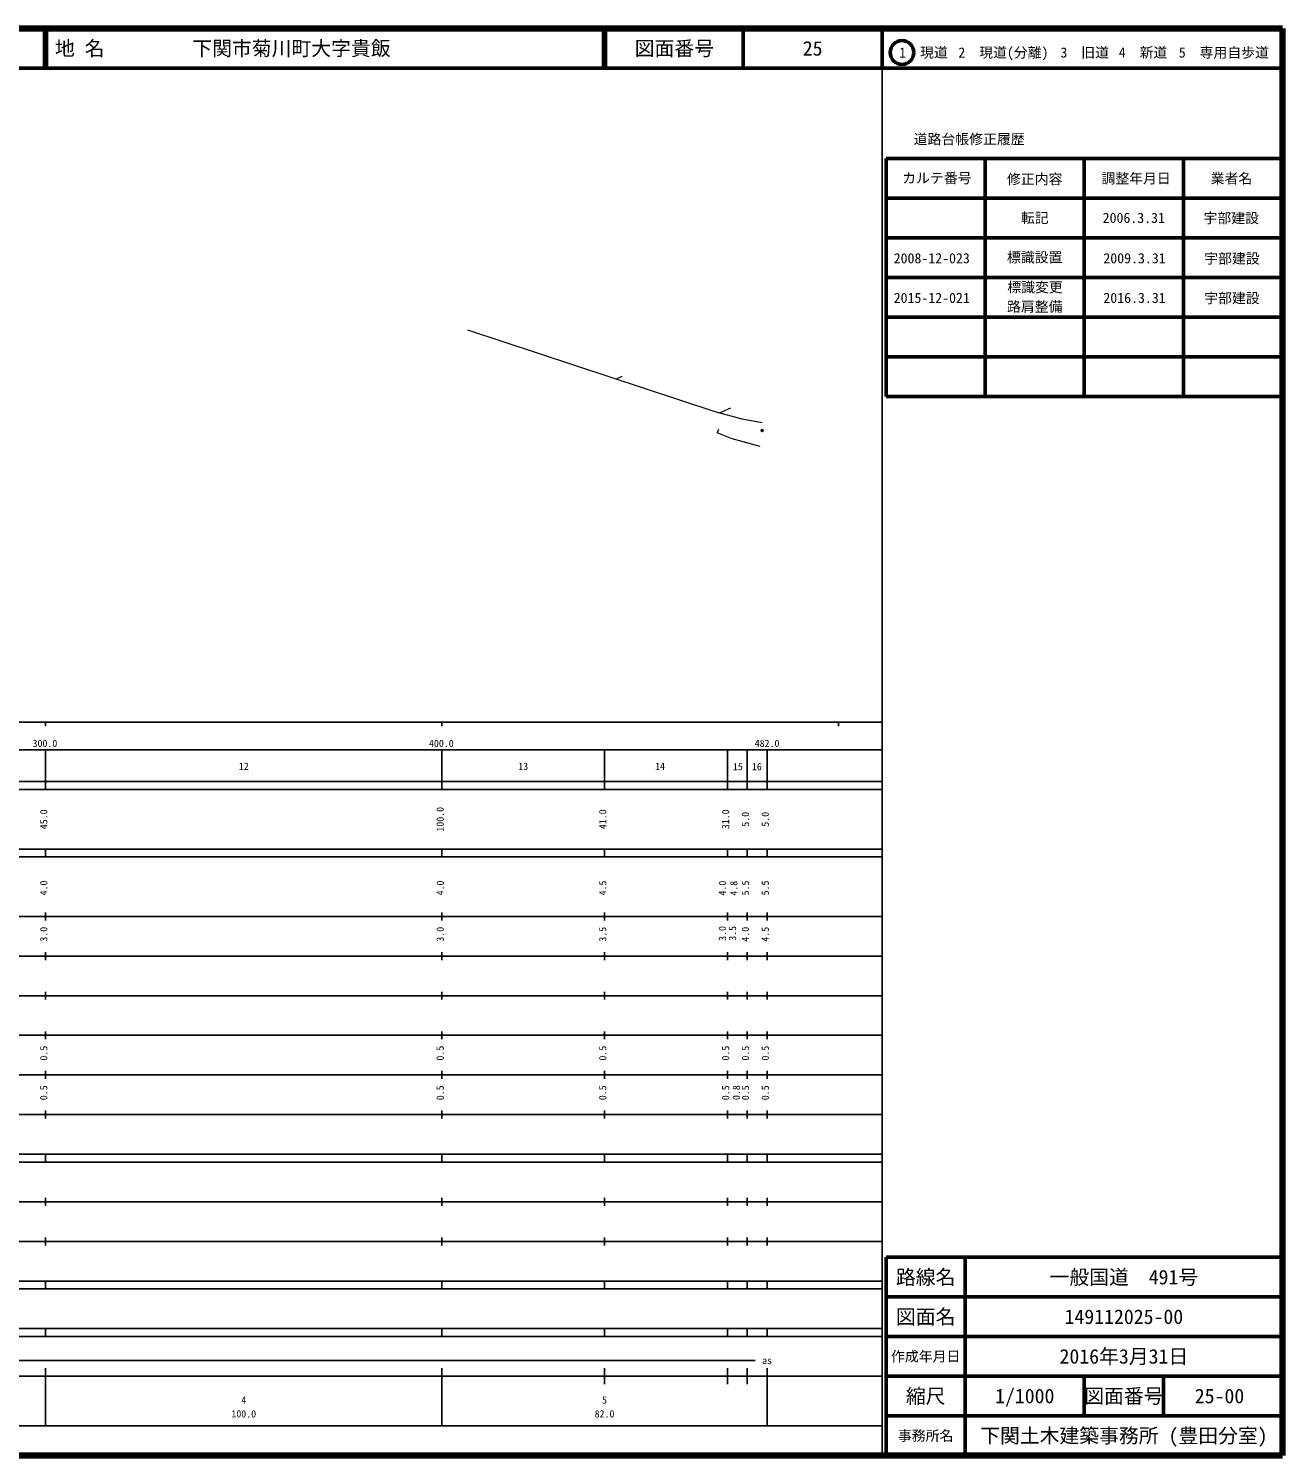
# Model space of a CAD drawing. Units: millimetres on the paper, with parts at other scales. Extents: x 40 to 680, y 20 to 380.
# Drawn here: x 363.7 to 680, y 20 to 380 of the extents above; entities that cross this region are included whole.
import ezdxf
from ezdxf.enums import TextEntityAlignment as Align

# ---------------------------------------------------------------- set-up
doc = ezdxf.new("R2010")
doc.units = ezdxf.units.MM
doc.header["$PDMODE"] = 32
doc.header["$PDSIZE"] = 0.5
for name, color, linetype, lineweight in [('M-BGD', 7, 'Continuous', 13), ('M-BMK-SRVR', 7, 'Continuous', 25), ('M-TTL', 2, 'Continuous', 140), ('M-TTL-FRAM', 2, 'Continuous', 50), ('M-TTL-LINE', 7, 'Continuous', 50)]:
    doc.layers.add(name, color=color, linetype=linetype, lineweight=lineweight)
doc.layers.add('M-BMK', color=6, linetype='Continuous')
doc.layers.add('M-TTL-TXT', color=7, linetype='Continuous')
doc.styles.add('ＭＳ ゴシック', font='')
doc.styles.get('ＭＳ ゴシック').set_extended_font_data('MS Gothic')

msp = doc.modelspace()

# ---------------------------------------------------------------- linework, layer by layer
at = {"layer": 'M-BGD'}
for p, q in [((536.911, 283.319), (474.478, 303.906)), ((513.399, 292.242), (511.928, 291.57)), ((543.717, 281.428), (536.911, 283.319)), ((540.792, 284.217), (537.935, 282.957)), ((548.775, 280.506), (543.717, 281.428)), ((537.731, 278.836), (537.397, 277.995)), ((541.181, 276.455), (537.397, 277.995)), ((548.288, 274.545), (541.181, 276.455))]:
    msp.add_line(p, q, dxfattribs=at)
at = {"layer": 'M-BMK'}
msp.add_point((548.755, 278.571), dxfattribs=at)
at = {"layer": 'M-BMK-SRVR'}
for p, q in [((579, 20), (579, 370)), ((40, 205), (579, 205)), ((368, 205), (368, 204)), ((468, 205), (468, 204)), ((568, 205), (568, 204)), ((68, 198), (579, 198)), ((368, 188), (368, 198)), ((468, 188), (468, 198)), ((509, 188), (509, 198)), ((540, 188), (540, 198)), ((545, 188), (545, 198)), ((550, 188), (550, 198)), ((40, 190), (579, 190)), ((40, 188), (579, 188)), ((40, 173), (579, 173)), ((368, 171), (368, 173)), ((468, 171), (468, 173)), ((509, 171), (509, 173)), ((540, 171), (540, 173)), ((545, 171), (545, 173)), ((550, 171), (550, 173)), ((40, 171), (579, 171)), ((40, 156), (579, 156)), ((368, 155), (368, 157)), ((468, 155), (468, 157)), ((509, 155), (509, 157)), ((540, 155), (540, 157)), ((545, 155), (545, 157)), ((550, 155), (550, 157)), ((46, 146), (579, 146)), ((368, 145), (368, 147)), ((468, 145), (468, 147)), ((509, 145), (509, 147)), ((540, 145), (540, 147)), ((545, 145), (545, 147)), ((550, 145), (550, 147)), ((368, 135), (368, 137)), ((468, 135), (468, 137)), ((509, 135), (509, 137)), ((540, 135), (540, 137)), ((545, 135), (545, 137)), ((550, 135), (550, 137)), ((52, 136), (579, 136)), ((46, 126), (579, 126)), ((368, 125), (368, 127)), ((468, 125), (468, 127)), ((509, 125), (509, 127)), ((540, 125), (540, 127)), ((545, 125), (545, 127)), ((550, 125), (550, 127)), ((52, 116), (579, 116)), ((368, 115), (368, 117)), ((468, 115), (468, 117)), ((509, 115), (509, 117)), ((540, 115), (540, 117)), ((545, 115), (545, 117)), ((550, 115), (550, 117)), ((46, 106), (579, 106)), ((368, 105), (368, 107)), ((468, 105), (468, 107)), ((509, 105), (509, 107)), ((540, 105), (540, 107)), ((545, 105), (545, 107)), ((550, 105), (550, 107)), ((40, 96), (579, 96)), ((40, 94), (579, 94)), ((368, 94), (368, 96)), ((468, 94), (468, 96)), ((509, 94), (509, 96)), ((540, 94), (540, 96)), ((545, 94), (545, 96)), ((550, 94), (550, 96)), ((49, 84), (579, 84)), ((368, 83), (368, 85)), ((468, 83), (468, 85)), ((509, 83), (509, 85)), ((540, 83), (540, 85)), ((545, 83), (545, 85)), ((550, 83), (550, 85)), ((40, 74), (579, 74)), ((368, 73), (368, 75)), ((468, 73), (468, 75)), ((509, 73), (509, 75)), ((540, 73), (540, 75)), ((545, 73), (545, 75)), ((550, 73), (550, 75)), ((40, 64), (579, 64)), ((40, 62), (579, 62)), ((368, 62), (368, 64)), ((468, 62), (468, 64)), ((509, 62), (509, 64)), ((540, 62), (540, 64)), ((545, 62), (545, 64)), ((550, 62), (550, 64)), ((40, 52), (579, 52)), ((368, 50), (368, 52)), ((468, 50), (468, 52)), ((509, 50), (509, 52)), ((540, 50), (540, 52)), ((545, 50), (545, 52)), ((550, 50), (550, 52)), ((40, 50), (579, 50)), ((175.5, 44), (547, 44)), ((40, 40), (579, 40)), ((368, 27.5), (368, 42)), ((468, 27.5), (468, 42)), ((509, 38), (509, 42)), ((540, 38), (540, 42)), ((545, 38), (545, 42)), ((550, 27.5), (550, 42)), ((68, 27.5), (579, 27.5))]:
    msp.add_line(p, q, dxfattribs=at)
at = {"layer": 'M-TTL'}
for p, q in [((680, 380), (40, 380)), ((680, 20), (680, 380)), ((40, 20), (680, 20))]:
    msp.add_line(p, q, dxfattribs=at)
at = {"layer": 'M-TTL-FRAM'}
for p, q in [((580, 347.197), (580, 287.197)), ((580, 347.197), (680, 347.197)), ((580, 287.197), (680, 287.197)), ((680, 70), (580, 70)), ((580, 70), (580, 20))]:
    msp.add_line(p, q, dxfattribs=at)
at = {"layer": 'M-TTL-LINE'}
for p, q in [((367.75, 380), (367.75, 370)), ((368.25, 380), (368.25, 370)), ((508.747, 380), (508.747, 370)), ((509.247, 380), (509.247, 370)), ((543.997, 380), (543.997, 370)), ((579, 380), (579, 370)), ((40, 370), (680, 370)), ((605, 347.197), (605, 287.197)), ((630, 347.197), (630, 287.197)), ((655, 347.197), (655, 287.197)), ((580, 337.197), (680, 337.197)), ((580, 327.197), (680, 327.197)), ((580, 317.197), (680, 317.197)), ((580, 307.197), (680, 307.197)), ((580, 297.197), (680, 297.197)), ((600, 70), (600, 20)), ((680, 60), (580, 60)), ((680, 50), (580, 50)), ((680, 40), (580, 40)), ((630, 40), (630, 30)), ((650, 40), (650, 30)), ((680, 30), (580, 30))]:
    msp.add_line(p, q, dxfattribs=at)
msp.add_circle((584.031, 373.958), 3, dxfattribs=at)

# ---------------------------------------------------------------- texts
at = {"layer": 'M-BMK-SRVR', "style": 'ＭＳ ゴシック'}
for s, p in [('300.0', (367.844, 198.195)), ('400.0', (467.844, 198.195)), ('482.0', (550, 198.195)), ('12', (418, 192.405)), ('13', (488.5, 192.405)), ('14', (523, 192.405)), ('15', (542.638, 192.327)), ('16', (547.417, 192.327)), ('as', (550, 42.5)), ('4', (418, 32.523)), ('5', (509, 32.523)), ('100.0', (418, 29.033)), ('82.0', (509, 29.033))]:
    msp.add_text(s, height=1.833, dxfattribs=at).set_placement(p, align=Align.BOTTOM_CENTER)
for s, p in [('45.0', (369, 180.5)), ('100.0', (469, 180.5)), ('41.0', (510, 180.5)), ('31.0', (541, 180.5)), ('5.0', (546, 180.5)), ('5.0', (551, 180.5)), ('4.0', (369, 163.174)), ('4.0', (469, 163.174)), ('4.5', (510, 163.174)), ('4.0', (540.191, 163.138)), ('4.8', (543.072, 163.102)), ('5.5', (546, 163.174)), ('5.5', (551, 163.174)), ('3.0', (369, 151.5)), ('3.0', (469, 151.5)), ('3.5', (510, 151.5)), ('3.0', (540.191, 151.7)), ('3.5', (542.736, 151.732)), ('4.0', (546, 151.5)), ('4.5', (551, 151.5)), ('0.5', (369, 121.5)), ('0.5', (469, 121.5)), ('0.5', (510, 121.5)), ('0.5', (541, 121.5)), ('0.5', (546, 121.5)), ('0.5', (551, 121.5)), ('0.5', (369, 111.5)), ('0.5', (469, 111.5)), ('0.5', (510, 111.5)), ('0.5', (541, 111.5)), ('0.8', (543.721, 111.535)), ('0.5', (546, 111.5)), ('0.5', (551, 111.5))]:
    msp.add_text(s, height=1.833, rotation=90, dxfattribs=at).set_placement(p, align=Align.BOTTOM_CENTER)
at = {"layer": 'M-TTL-TXT', "style": 'ＭＳ ゴシック'}
for s, p in [('地 名', (370.38, 375)), ('下関市菊川町大字貴飯', (405.024, 375))]:
    msp.add_text(s, height=3.666, dxfattribs=at).set_placement(p, align=Align.MIDDLE_LEFT)
for s, height, p in [('図面番号', 3.666, (526.622, 375)), ('25', 3.666, (561.497, 375)), ('1\u3000現道', 2.566, (589.448, 373.958)), ('2\u3000現道(分離)', 2.566, (609.619, 373.958)), ('3\u3000旧道', 2.566, (630.121, 373.958)), ('4\u3000新道', 2.566, (644.824, 373.958)), ('5\u3000専用自歩道', 2.566, (665.228, 373.958)), ('道路台帳修正履歴', 2.566, (600.968, 352.113)), ('カルテ番号', 2.566, (592.839, 342.277)), ('修正内容', 2.566, (617.509, 342.023)), ('調整年月日', 2.566, (643.089, 342.197)), ('業者名', 2.566, (667.134, 342.197)), ('転記', 2.566, (617.5, 332.245)), ('2006.3.31', 2.566, (642.5, 332.245)), ('宇部建設', 2.566, (667.077, 332.189)), ('2008-12-023', 2.566, (591.54, 322.047)), ('標識設置', 2.566, (617.5, 322.283)), ('2009.3.31', 2.566, (642.685, 322.047)), ('宇部建設', 2.566, (667.262, 321.99)), ('2015-12-021', 2.566, (591.54, 312.047)), ('標識変更', 2.566, (617.59, 314.75)), ('2016.3.31', 2.566, (642.685, 312.047)), ('宇部建設', 2.566, (667.262, 311.99)), ('路肩整備', 2.566, (617.512, 309.844)), ('路線名', 3.666, (590, 65)), ('路線名', 3.666, (590, 65)), ('一般国道\u3000491号', 3.666, (640, 65)), ('図面名', 3.666, (590, 55)), ('図面名', 3.666, (590, 55)), ('149112025-00', 3.666, (640, 55)), ('2016年3月31日', 3.666, (640, 45)), ('作成年月日', 2.566, (590, 45)), ('作成年月日', 2.566, (590, 45)), ('縮尺', 3.666, (590, 35)), ('縮尺', 3.666, (590, 35)), ('1/1000', 3.666, (615, 35)), ('図面番号', 3.666, (640, 35)), ('図面番号', 3.666, (640, 35)), ('25-00', 3.666, (664.125, 35)), ('事務所名', 2.566, (590, 25)), ('事務所名', 2.566, (590, 25)), ('下関土木建築事務所 (豊田分室)', 3.666, (640, 25))]:
    msp.add_text(s, height=height, dxfattribs=at).set_placement(p, align=Align.MIDDLE_CENTER)

doc.saveas('drawing.dxf')
